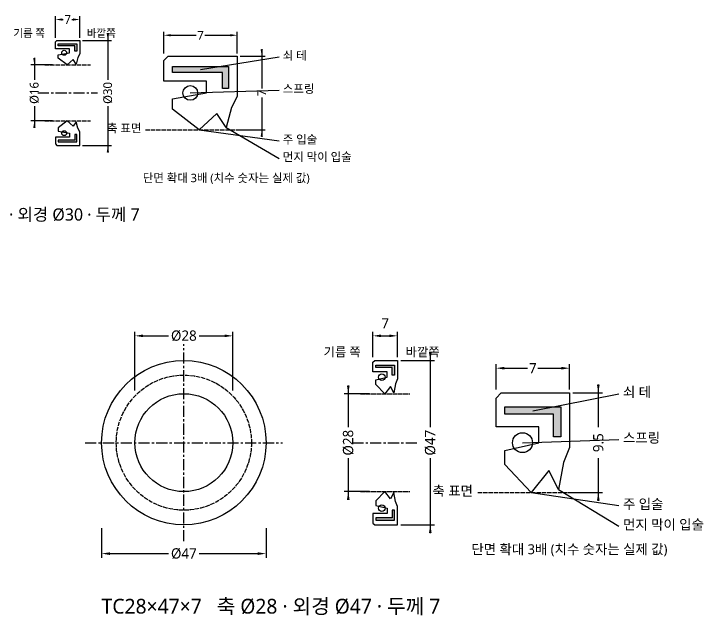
# Model space of a CAD drawing. Header units: millimetres. Extents: x 0 to 1122, y -730 to 25.
# Drawn here: x 757.1 to 954.2, y -149.3 to 22.6 of the extents above; entities that cross this region are included whole.
import ezdxf

# ---------------------------------------------------------------- set-up
doc = ezdxf.new("R2010")
doc.units = ezdxf.units.MM
doc.linetypes.add('CENTER', pattern=[5.08, 3.175, -0.635, 0.635, -0.635])
doc.linetypes.add('DASHED', pattern=[1.524, 1.27, -0.254])
for name, color, linetype in [('문자', 7, 'CONTINUOUS'), ('쇠테', 8, 'CONTINUOUS'), ('숨은선', 3, 'DASHED'), ('외형선', 7, 'CONTINUOUS'), ('중심선', 1, 'CENTER'), ('치수', 4, 'CONTINUOUS')]:
    doc.layers.add(name, color=color, linetype=linetype)
doc.styles.add('CH_KOR', font='malgun.ttf')
doc.dimstyles.new('CH_DIM', dxfattribs={"dimtxt": 2.5, "dimasz": 2, "dimexe": 1, "dimexo": 0.8, "dimgap": 0.8, "dimtad": 1, "dimdec": 1, "dimdsep": 46, "dimtxsty": 'CH_KOR', "dimcen": 2.5, "dimclrd": 4, "dimclre": 4, "dimclrt": 4, "dimazin": 3, "dimtfac": 1, "dimtmove": 0, "dimatfit": 3})

# ---------------------------------------------------------------- blocks, each defined once
blk = doc.blocks.new('_CLOSEDFILLED')
at = {"color": 0, "linetype": 'BYBLOCK'}
blk.add_solid([(-1, 0.164), (0, 0), (-1, -0.164)], dxfattribs=at)
blk = doc.blocks.new('*D29')
at = {"color": 4}
for p, q in [((-15, -15.8), (-15, -23)), ((15, -15.8), (15, -23)), ((-13, -22), (-3.75, -22)), ((3.75, -22), (13, -22))]:
    blk.add_line(p, q, dxfattribs=at)
at = {"layer": 'Defpoints'}
for p in [(-15, -15), (15, -15), (-15, -22)]:
    blk.add_point(p, dxfattribs=at)
at = {"layer": '치수', "color": 4, "xscale": 2, "yscale": 2, "rotation": 180}
blk.add_blockref('_CLOSEDFILLED', (-15, -22), dxfattribs=at)
at = {"layer": '치수', "color": 4, "xscale": 2, "yscale": 2}
blk.add_blockref('_CLOSEDFILLED', (15, -22), dxfattribs=at)
at = {"layer": '치수', "color": 4, "insert": (0, -22), "char_height": 2.5, "attachment_point": 5, "style": 'CH_KOR'}
blk.add_mtext('Ø30', dxfattribs=at)
blk = doc.blocks.new('*D30')
at = {"color": 4}
for p, q in [((-8, 8.8), (-8, 22)), ((8, 8.8), (8, 22)), ((-6, 21), (-3.75, 21)), ((3.75, 21), (6, 21))]:
    blk.add_line(p, q, dxfattribs=at)
at = {"layer": 'Defpoints'}
for p in [(-8, 21), (-8, 8), (8, 8)]:
    blk.add_point(p, dxfattribs=at)
at = {"layer": '치수', "color": 4, "xscale": 2, "yscale": 2, "rotation": 180}
blk.add_blockref('_CLOSEDFILLED', (-8, 21), dxfattribs=at)
at = {"layer": '치수', "color": 4, "xscale": 2, "yscale": 2}
blk.add_blockref('_CLOSEDFILLED', (8, 21), dxfattribs=at)
at = {"layer": '치수', "color": 4, "insert": (0, 21), "char_height": 2.5, "attachment_point": 5, "style": 'CH_KOR'}
blk.add_mtext('Ø16', dxfattribs=at)
blk = doc.blocks.new('*D31')
at = {"color": 4}
for p, q in [((41, 15.8), (41, 22)), ((48, 15.8), (48, 22)), ((43, 21), (43.25, 21)), ((45.75, 21), (46, 21))]:
    blk.add_line(p, q, dxfattribs=at)
at = {"layer": 'Defpoints'}
for p in [(41, 21), (41, 15), (48, 15)]:
    blk.add_point(p, dxfattribs=at)
at = {"layer": '치수', "color": 4, "xscale": 2, "yscale": 2, "rotation": 180}
blk.add_blockref('_CLOSEDFILLED', (41, 21), dxfattribs=at)
at = {"layer": '치수', "color": 4, "xscale": 2, "yscale": 2}
blk.add_blockref('_CLOSEDFILLED', (48, 21), dxfattribs=at)
at = {"layer": '치수', "color": 4, "insert": (44.5, 21), "char_height": 2.5, "attachment_point": 5, "style": 'CH_KOR'}
blk.add_mtext('7', dxfattribs=at)
blk = doc.blocks.new('*D32')
at = {"color": 4}
for p, q in [((56, 17), (56, 3.75)), ((48.8, 15), (57, 15)), ((56, -3.75), (56, -17)), ((48.8, -15), (57, -15))]:
    blk.add_line(p, q, dxfattribs=at)
at = {"layer": 'Defpoints'}
for p in [(48, 15), (56, 15), (48, -15)]:
    blk.add_point(p, dxfattribs=at)
at = {"layer": '치수', "color": 4, "xscale": 2, "yscale": 2}
for p, rotation in [((56, 15), 270), ((56, -15), 90)]:
    blk.add_blockref('_CLOSEDFILLED', p, dxfattribs=dict(at, rotation=rotation))
at = {"layer": '치수', "color": 4, "insert": (56, 0), "char_height": 2.5, "attachment_point": 5, "rotation": 90, "style": 'CH_KOR'}
blk.add_mtext('Ø30', dxfattribs=at)
blk = doc.blocks.new('*D33')
at = {"color": 4}
for p, q in [((35, 10), (35, 3.75)), ((40.2, 8), (34, 8)), ((35, -3.75), (35, -10)), ((40.2, -8), (34, -8))]:
    blk.add_line(p, q, dxfattribs=at)
at = {"layer": 'Defpoints'}
for p in [(35, 8), (41, 8), (41, -8)]:
    blk.add_point(p, dxfattribs=at)
at = {"layer": '치수', "color": 4, "xscale": 2, "yscale": 2}
for p, rotation in [((35, 8), 270), ((35, -8), 90)]:
    blk.add_blockref('_CLOSEDFILLED', p, dxfattribs=dict(at, rotation=rotation))
at = {"layer": '치수', "color": 4, "insert": (35, 0), "char_height": 2.5, "attachment_point": 5, "rotation": 90, "style": 'CH_KOR'}
blk.add_mtext('Ø16', dxfattribs=at)
blk = doc.blocks.new('*D34')
at = {"color": 4}
for p, q in [((72, 11.3), (72, 17.5)), ((74, 16.5), (81.25, 16.5)), ((83.75, 16.5), (91, 16.5)), ((93, 11.3), (93, 17.5))]:
    blk.add_line(p, q, dxfattribs=at)
at = {"layer": 'Defpoints'}
for p in [(72, 16.5), (72, 10.5), (93, 10.5)]:
    blk.add_point(p, dxfattribs=at)
at = {"layer": '치수', "color": 4, "xscale": 2, "yscale": 2, "rotation": 180}
blk.add_blockref('_CLOSEDFILLED', (72, 16.5), dxfattribs=at)
at = {"layer": '치수', "color": 4, "xscale": 2, "yscale": 2}
blk.add_blockref('_CLOSEDFILLED', (93, 16.5), dxfattribs=at)
at = {"layer": '치수', "color": 4, "insert": (82.5, 16.5), "char_height": 2.5, "attachment_point": 5, "style": 'CH_KOR'}
blk.add_mtext('7', dxfattribs=at)
blk = doc.blocks.new('*D35')
at = {"color": 4}
for p, q in [((100, 12.5), (100, 1.25)), ((93.8, 10.5), (101, 10.5)), ((100, -1.25), (100, -12.5)), ((93.8, -10.5), (101, -10.5))]:
    blk.add_line(p, q, dxfattribs=at)
at = {"layer": 'Defpoints'}
for p in [(93, 10.5), (100, 10.5), (93, -10.5)]:
    blk.add_point(p, dxfattribs=at)
at = {"layer": '치수', "color": 4, "xscale": 2, "yscale": 2}
for p, rotation in [((100, 10.5), 270), ((100, -10.5), 90)]:
    blk.add_blockref('_CLOSEDFILLED', p, dxfattribs=dict(at, rotation=rotation))
at = {"layer": '치수', "color": 4, "insert": (100, 0), "char_height": 2.5, "attachment_point": 5, "rotation": 90, "style": 'CH_KOR'}
blk.add_mtext('7', dxfattribs=at)
blk = doc.blocks.new('*D64')
at = {"color": 4}
for p, q in [((-23.5, -24.44), (-23.5, -32.9)), ((23.5, -24.44), (23.5, -32.9)), ((-21.15, -31.725), (-4.40625, -31.725)), ((4.40625, -31.725), (21.15, -31.725))]:
    blk.add_line(p, q, dxfattribs=at)
at = {"layer": 'Defpoints'}
for p in [(-23.5, -23.5), (23.5, -23.5), (-23.5, -31.725)]:
    blk.add_point(p, dxfattribs=at)
at = {"layer": '치수', "color": 4, "xscale": 2.35, "yscale": 2.35, "rotation": 180}
blk.add_blockref('_CLOSEDFILLED', (-23.5, -31.725), dxfattribs=at)
at = {"layer": '치수', "color": 4, "xscale": 2.35, "yscale": 2.35}
blk.add_blockref('_CLOSEDFILLED', (23.5, -31.725), dxfattribs=at)
at = {"layer": '치수', "color": 4, "insert": (0, -31.725), "char_height": 2.9375, "attachment_point": 5, "style": 'CH_KOR'}
blk.add_mtext('Ø47', dxfattribs=at)
blk = doc.blocks.new('*D65')
at = {"color": 4}
for p, q in [((-14, 14.94), (-14, 31.725)), ((14, 14.94), (14, 31.725)), ((-11.65, 30.55), (-4.40625, 30.55)), ((4.40625, 30.55), (11.65, 30.55))]:
    blk.add_line(p, q, dxfattribs=at)
at = {"layer": 'Defpoints'}
for p in [(-14, 30.55), (-14, 14), (14, 14)]:
    blk.add_point(p, dxfattribs=at)
at = {"layer": '치수', "color": 4, "xscale": 2.35, "yscale": 2.35, "rotation": 180}
blk.add_blockref('_CLOSEDFILLED', (-14, 30.55), dxfattribs=at)
at = {"layer": '치수', "color": 4, "xscale": 2.35, "yscale": 2.35}
blk.add_blockref('_CLOSEDFILLED', (14, 30.55), dxfattribs=at)
at = {"layer": '치수', "color": 4, "insert": (0, 30.55), "char_height": 2.9375, "attachment_point": 5, "style": 'CH_KOR'}
blk.add_mtext('Ø28', dxfattribs=at)
blk = doc.blocks.new('*D66')
at = {"color": 4}
for p, q in [((54.05, 24.44), (54.05, 31.725)), ((61.05, 24.44), (61.05, 31.725)), ((56.4, 30.55), (58.7, 30.55))]:
    blk.add_line(p, q, dxfattribs=at)
at = {"layer": 'Defpoints'}
for p in [(54.05, 30.55), (54.05, 23.5), (61.05, 23.5)]:
    blk.add_point(p, dxfattribs=at)
at = {"layer": '치수', "color": 4, "xscale": 2.35, "yscale": 2.35, "rotation": 180}
blk.add_blockref('_CLOSEDFILLED', (54.05, 30.55), dxfattribs=at)
at = {"layer": '치수', "color": 4, "xscale": 2.35, "yscale": 2.35}
blk.add_blockref('_CLOSEDFILLED', (61.05, 30.55), dxfattribs=at)
at = {"layer": '치수', "color": 4, "insert": (57.55, 34.13375), "char_height": 2.9375, "attachment_point": 5, "style": 'CH_KOR'}
blk.add_mtext('7', dxfattribs=at)
blk = doc.blocks.new('*D67')
at = {"color": 4}
for p, q in [((70.45, 25.85), (70.45, 4.40625)), ((61.99, 23.5), (71.625, 23.5)), ((70.45, -4.40625), (70.45, -25.85)), ((61.99, -23.5), (71.625, -23.5))]:
    blk.add_line(p, q, dxfattribs=at)
at = {"layer": 'Defpoints'}
for p in [(61.05, 23.5), (70.45, 23.5), (61.05, -23.5)]:
    blk.add_point(p, dxfattribs=at)
at = {"layer": '치수', "color": 4, "xscale": 2.35, "yscale": 2.35}
for p, rotation in [((70.45, 23.5), 270), ((70.45, -23.5), 90)]:
    blk.add_blockref('_CLOSEDFILLED', p, dxfattribs=dict(at, rotation=rotation))
at = {"layer": '치수', "color": 4, "insert": (70.45, 0), "char_height": 2.9375, "attachment_point": 5, "rotation": 90, "style": 'CH_KOR'}
blk.add_mtext('Ø47', dxfattribs=at)
blk = doc.blocks.new('*D68')
at = {"color": 4}
for p, q in [((47, 16.35), (47, 4.40625)), ((53.11, 14), (45.825, 14)), ((47, -4.40625), (47, -16.35)), ((53.11, -14), (45.825, -14))]:
    blk.add_line(p, q, dxfattribs=at)
at = {"layer": 'Defpoints'}
for p in [(47, 14), (54.05, 14), (54.05, -14)]:
    blk.add_point(p, dxfattribs=at)
at = {"layer": '치수', "color": 4, "xscale": 2.35, "yscale": 2.35}
for p, rotation in [((47, 14), 270), ((47, -14), 90)]:
    blk.add_blockref('_CLOSEDFILLED', p, dxfattribs=dict(at, rotation=rotation))
at = {"layer": '치수', "color": 4, "insert": (47, 0), "char_height": 2.9375, "attachment_point": 5, "rotation": 90, "style": 'CH_KOR'}
blk.add_mtext('Ø28', dxfattribs=at)
blk = doc.blocks.new('*D69')
at = {"color": 4}
for p, q in [((89.25, 15.19), (89.25, 22.475)), ((110.25, 15.19), (110.25, 22.475)), ((91.6, 21.3), (98.28125, 21.3)), ((101.21875, 21.3), (107.9, 21.3))]:
    blk.add_line(p, q, dxfattribs=at)
at = {"layer": 'Defpoints'}
for p in [(89.25, 21.3), (89.25, 14.25), (110.25, 14.25)]:
    blk.add_point(p, dxfattribs=at)
at = {"layer": '치수', "color": 4, "xscale": 2.35, "yscale": 2.35, "rotation": 180}
blk.add_blockref('_CLOSEDFILLED', (89.25, 21.3), dxfattribs=at)
at = {"layer": '치수', "color": 4, "xscale": 2.35, "yscale": 2.35}
blk.add_blockref('_CLOSEDFILLED', (110.25, 21.3), dxfattribs=at)
at = {"layer": '치수', "color": 4, "insert": (99.75, 21.3), "char_height": 2.9375, "attachment_point": 5, "style": 'CH_KOR'}
blk.add_mtext('7', dxfattribs=at)
blk = doc.blocks.new('*D70')
at = {"color": 4}
for p, q in [((118.475, 16.6), (118.475, 4.40625)), ((111.19, 14.25), (119.65, 14.25)), ((118.475, -4.40625), (118.475, -16.6)), ((111.19, -14.25), (119.65, -14.25))]:
    blk.add_line(p, q, dxfattribs=at)
at = {"layer": 'Defpoints'}
for p in [(110.25, 14.25), (118.475, 14.25), (110.25, -14.25)]:
    blk.add_point(p, dxfattribs=at)
at = {"layer": '치수', "color": 4, "xscale": 2.35, "yscale": 2.35}
for p, rotation in [((118.475, 14.25), 270), ((118.475, -14.25), 90)]:
    blk.add_blockref('_CLOSEDFILLED', p, dxfattribs=dict(at, rotation=rotation))
at = {"layer": '치수', "color": 4, "insert": (118.475, 0), "char_height": 2.9375, "attachment_point": 5, "rotation": 90, "style": 'CH_KOR'}
blk.add_mtext('9.5', dxfattribs=at)
blk = doc.blocks.new('OIL_TC16x30x7')
at = {"layer": '쇠테'}
for points in [[(41.84, 14.02), (47.16, 14.02), (47.16, 11.92), (46.6, 11.92), (46.6, 13.46), (41.84, 13.46)], [(74.52, 7.56), (90.48, 7.56), (90.48, 1.26), (88.8, 1.26), (88.8, 5.88), (74.52, 5.88)], [(41.84, -14.02), (47.16, -14.02), (47.16, -11.92), (46.6, -11.92), (46.6, -13.46), (41.84, -13.46)]]:
    blk.add_hatch(color=8, dxfattribs=at).paths.add_polyline_path(points)
for points in [[(41.84, 14.02), (47.16, 14.02), (47.16, 11.92), (46.6, 11.92), (46.6, 13.46), (41.84, 13.46)], [(74.52, 7.56), (90.48, 7.56), (90.48, 1.26), (88.8, 1.26), (88.8, 5.88), (74.52, 5.88)], [(41.84, -14.02), (47.16, -14.02), (47.16, -11.92), (46.6, -11.92), (46.6, -13.46), (41.84, -13.46)]]:
    blk.add_lwpolyline(points, close=True, dxfattribs=at)
at = {"layer": '숨은선'}
for p, q in [((38, 8), (51, 8)), ((38, -8), (51, -8)), ((66.75, -10.5), (98.25, -10.5))]:
    blk.add_line(p, q, dxfattribs=at)
blk.add_circle((0, 0), 11.92, dxfattribs=at)
at = {"layer": '외형선'}
for points in [[(41, 14.58), (41.42, 15), (48, 15), (48, 11.15), (47.44, 10.1), (46.95, 8.21), (46.04, 9.54), (44.36, 8), (41.84, 9.96), (41.84, 10.94), (45.06, 11.5), (45.06, 12.62), (41, 12.62)], [(72, 9.24), (73.26, 10.5), (93, 10.5), (93, -1.05), (91.32, -4.2), (89.85, -9.87), (87.12, -5.88), (82.08, -10.5), (74.52, -4.62), (74.52, -1.68), (84.18, 0), (84.18, 3.36), (72, 3.36)], [(41, -14.58), (41.42, -15), (48, -15), (48, -11.15), (47.44, -10.1), (46.95, -8.21), (46.04, -9.54), (44.36, -8), (41.84, -9.96), (41.84, -10.94), (45.06, -11.5), (45.06, -12.62), (41, -12.62)]]:
    blk.add_lwpolyline(points, close=True, dxfattribs=at)
for centre, radius in [((0, 0), 15), ((43.52, 11.5), 0.7), ((0, 0), 8), ((79.56, 0), 2.1), ((43.52, -11.5), 0.7)]:
    blk.add_circle(centre, radius, dxfattribs=at)
at = {"layer": '중심선'}
for p, q in [((0, -19), (0, 19)), ((-19, 0), (19, 0)), ((36, 0), (53, 0))]:
    blk.add_line(p, q, dxfattribs=at)
at = {"layer": '치수'}
for p, q in [((82.5, 6.72), (105, 10.3)), ((79.56, 0), (105, 0.8)), ((82.08, -10.5), (105, -13.7)), ((89.85, -9.87), (105, -18.7))]:
    blk.add_line(p, q, dxfattribs=at)
at = {"layer": '문자', "style": 'CH_KOR'}
for s, height, p in [('기름 쪽', 2.2, (29, 16)), ('바깥쪽', 2.2, (50, 16)), ('쇠 테', 2.4, (106, 9.5)), ('스프링', 2.4, (106, 0)), ('축 표면', 2.4, (55.75, -11.3)), ('주 입술', 2.4, (106, -14.5)), ('먼지 막이 입술', 2.4, (106, -19.5)), ('단면 확대 3배 (치수 숫자는 실제 값)', 2.4, (66, -25.5)), ('TC16×30×7   축 Ø16 · 외경 Ø30 · 두께 7', 3.5, (-15, -36.5))]:
    blk.add_text(s, height=height, dxfattribs=at).set_placement(p)
at = {"layer": '치수'}
for base, p1, p2, text, picture, middle in [((-8, 21), (-8, 8), (8, 8), 'Ø16', '*D30', (0, 21)), ((72, 16.5), (72, 10.5), (93, 10.5), '7', '*D34', (82.5, 16.5)), ((-15, -22), (-15, -15), (15, -15), 'Ø30', '*D29', (0, -22))]:
    dim = blk.add_linear_dim(base=base, p1=p1, p2=p2, text=text, dimstyle='CH_DIM', override={"dimscale": 1}, dxfattribs=at)
    dim.commit()
    dim.dimension.update_dxf_attribs({"geometry": picture, "text_midpoint": middle})
dim = blk.add_linear_dim(base=(41, 21), p1=(41, 15), p2=(48, 15), dimstyle='CH_DIM', override={"dimscale": 1}, dxfattribs=at)
dim.commit()
dim.dimension.update_dxf_attribs({"geometry": '*D31', "text_midpoint": (44.5, 21)})
for base, p1, p2, text, picture, middle in [((56, 15), (48, 15), (48, -15), 'Ø30', '*D32', (56, 0)), ((100, 10.5), (93, 10.5), (93, -10.5), '7', '*D35', (100, 0)), ((35, 8), (41, 8), (41, -8), 'Ø16', '*D33', (35, 0))]:
    dim = blk.add_linear_dim(base=base, p1=p1, p2=p2, angle=90, text=text, dimstyle='CH_DIM', override={"dimscale": 1}, dxfattribs=at)
    dim.commit()
    dim.dimension.update_dxf_attribs({"geometry": picture, "text_midpoint": middle})
blk = doc.blocks.new('OIL_TC28x47x7')
at = {"layer": '쇠테'}
for points in [[(54.89, 22.17), (60.21, 22.17), (60.21, 19.32), (59.51, 19.32), (59.51, 21.47), (54.89, 21.47)], [(91.77, 10.26), (107.73, 10.26), (107.73, 1.71), (105.63, 1.71), (105.63, 8.16), (91.77, 8.16)], [(54.89, -22.17), (60.21, -22.17), (60.21, -19.32), (59.51, -19.32), (59.51, -21.47), (54.89, -21.47)]]:
    blk.add_hatch(color=8, dxfattribs=at).paths.add_polyline_path(points)
for points in [[(54.89, 22.17), (60.21, 22.17), (60.21, 19.32), (59.51, 19.32), (59.51, 21.47), (54.89, 21.47)], [(91.77, 10.26), (107.73, 10.26), (107.73, 1.71), (105.63, 1.71), (105.63, 8.16), (91.77, 8.16)], [(54.89, -22.17), (60.21, -22.17), (60.21, -19.32), (59.51, -19.32), (59.51, -21.47), (54.89, -21.47)]]:
    blk.add_lwpolyline(points, close=True, dxfattribs=at)
at = {"layer": '숨은선'}
for p, q in [((50.525, 14), (64.575, 14)), ((50.525, -14), (64.575, -14)), ((84, -14.25), (115.5, -14.25))]:
    blk.add_line(p, q, dxfattribs=at)
blk.add_circle((0, 0), 19.32, dxfattribs=at)
at = {"layer": '외형선'}
for points in [[(54.05, 23), (54.55, 23.5), (61.05, 23.5), (61.05, 18.275), (60.49, 16.85), (60, 14.285), (59.09, 16.09), (57.41, 14), (54.89, 16.66), (54.89, 17.99), (58.11, 18.75), (58.11, 20.27), (54.05, 20.27)], [(89.25, 12.75), (90.75, 14.25), (110.25, 14.25), (110.25, -1.425), (108.57, -5.7), (107.1, -13.395), (104.37, -7.98), (99.33, -14.25), (91.77, -6.27), (91.77, -2.28), (101.43, 0), (101.43, 4.56), (89.25, 4.56)], [(54.05, -23), (54.55, -23.5), (61.05, -23.5), (61.05, -18.275), (60.49, -16.85), (60, -14.285), (59.09, -16.09), (57.41, -14), (54.89, -16.66), (54.89, -17.99), (58.11, -18.75), (58.11, -20.27), (54.05, -20.27)]]:
    blk.add_lwpolyline(points, close=True, dxfattribs=at)
for centre, radius in [((0, 0), 23.5), ((56.57, 18.75), 0.95), ((0, 0), 14), ((96.81, 0), 2.85), ((56.57, -18.75), 0.95)]:
    blk.add_circle(centre, radius, dxfattribs=at)
at = {"layer": '중심선'}
for p, q in [((0, -28.2), (0, 28.2)), ((-28.2, 0), (28.2, 0)), ((48.175, 0), (66.925, 0))]:
    blk.add_line(p, q, dxfattribs=at)
at = {"layer": '치수'}
for p, q in [((99.75, 9.12), (124.35, 14.015)), ((96.81, 0), (124.35, 0.94)), ((107.1, -13.395), (124.35, -23.885)), ((99.33, -14.25), (124.35, -18.01))]:
    blk.add_line(p, q, dxfattribs=at)
at = {"layer": '문자', "style": 'CH_KOR'}
for s, height, p in [('기름 쪽', 2.585, (39.95, 24.675)), ('바깥쪽', 2.585, (63.4, 24.675)), ('쇠 테', 2.82, (125.525, 13.075)), ('스프링', 2.82, (125.525, 0)), ('축 표면', 2.82, (71.075, -15.19)), ('주 입술', 2.82, (125.525, -18.95)), ('먼지 막이 입술', 2.82, (125.525, -24.825)), ('단면 확대 3배 (치수 숫자는 실제 값)', 2.82, (82.2, -31.875)), ('TC28×47×7   축 Ø28 · 외경 Ø47 · 두께 7', 4.23, (-23.5, -48.88))]:
    blk.add_text(s, height=height, dxfattribs=at).set_placement(p)
at = {"layer": '치수'}
dim = blk.add_linear_dim(base=(54.05, 30.55), p1=(54.05, 23.5), p2=(61.05, 23.5), dimstyle='CH_DIM', override={"dimscale": 1.175}, dxfattribs=at)
dim.commit()
dim.dimension.update_dxf_attribs({"geometry": '*D66', "text_midpoint": (57.55, 34.134)})
for base, p1, p2, text, picture, middle in [((-14, 30.55), (-14, 14), (14, 14), 'Ø28', '*D65', (0, 30.55)), ((89.25, 21.3), (89.25, 14.25), (110.25, 14.25), '7', '*D69', (99.75, 21.3)), ((-23.5, -31.725), (-23.5, -23.5), (23.5, -23.5), 'Ø47', '*D64', (0, -31.725))]:
    dim = blk.add_linear_dim(base=base, p1=p1, p2=p2, text=text, dimstyle='CH_DIM', override={"dimscale": 1.175}, dxfattribs=at)
    dim.commit()
    dim.dimension.update_dxf_attribs({"geometry": picture, "text_midpoint": middle})
for base, p1, p2, text, picture, middle in [((70.45, 23.5), (61.05, 23.5), (61.05, -23.5), 'Ø47', '*D67', (70.45, 0)), ((47, 14), (54.05, 14), (54.05, -14), 'Ø28', '*D68', (47, 0)), ((118.475, 14.25), (110.25, 14.25), (110.25, -14.25), '9.5', '*D70', (118.475, 0))]:
    dim = blk.add_linear_dim(base=base, p1=p1, p2=p2, angle=90, text=text, dimstyle='CH_DIM', override={"dimscale": 1.175}, dxfattribs=at)
    dim.commit()
    dim.dimension.update_dxf_attribs({"geometry": picture, "text_midpoint": middle})

msp = doc.modelspace()

# ---------------------------------------------------------------- block references
for name, p in [('OIL_TC16x30x7', (728, 0)), ('OIL_TC28x47x7', (805.725, -100))]:
    msp.add_blockref(name, p)

doc.saveas('drawing.dxf')
